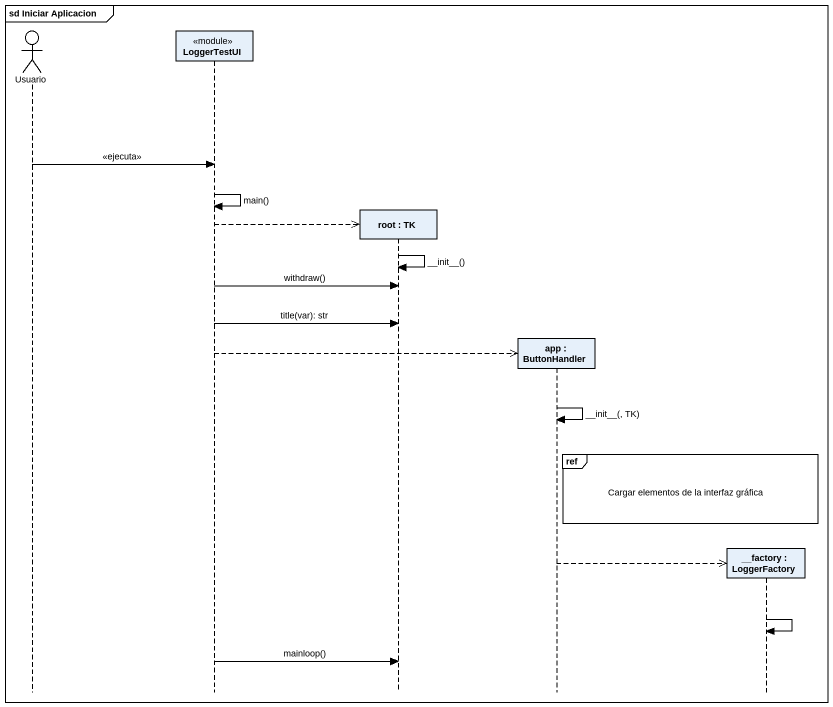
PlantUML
@startuml
mainframe sd Iniciar Aplicacion
hide footbox
actor Usuario
participant LoggerTestUI <<module>>
participant "root : TK" as root
participant "app : ButtonHandler" as app
participant "__factory : LoggerFactory" as factory

Usuario -> LoggerTestUI : <<ejecuta>>
LoggerTestUI -> LoggerTestUI : main()
LoggerTestUI -->> root **
root -> root : ~__init~__()
LoggerTestUI -> root : withdraw()
LoggerTestUI -> root : title(var): str
LoggerTestUI -->> app **
app -> app : ~__init~__(, TK)
ref over factory : Cargar elementos de la interfaz gráfica
app -->> factory **
factory -> factory
LoggerTestUI -> root : mainloop()
@enduml
